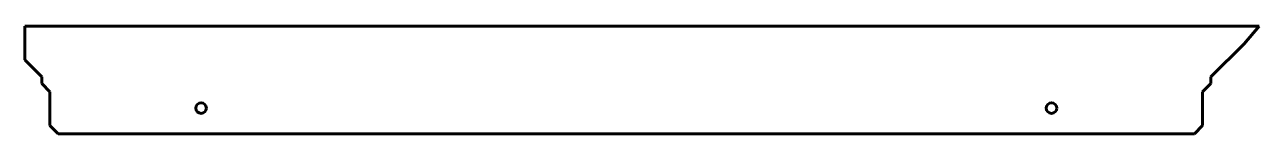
# Model space of a CAD drawing. Header units: millimetres. Extents: x -122 to 1982, y 41 to 225.
import ezdxf

# ---------------------------------------------------------------- set-up
doc = ezdxf.new("R2010")
doc.units = ezdxf.units.MM
for name, pattern in [('K5LT32768', [0]), ('K5LT32769', [0]), ('K5LT32770', [0])]:
    doc.linetypes.add(name, pattern=pattern)
doc.layers.add('Системный слой', color=7, linetype='Continuous')

msp = doc.modelspace()

# ---------------------------------------------------------------- linework, layer by layer
at = {"color": 18, "linetype": 'K5LT32769', "lineweight": 60, "true_color": 0x000000}
for p, q in [((-121.9, 167.7), (-121.9, 225.2)), ((-93.9, 139.7), (-121.9, 167.7)), ((-92.9, 138.7), (-93.9, 139.7)), ((-92.9, 127.2), (-92.9, 138.7)), ((-78.9, 113.2), (-92.9, 127.2)), ((-78.9, 55.2), (-78.9, 113.2)), ((-78.9, 55.2), (-64.9, 41.2))]:
    msp.add_line(p, q, dxfattribs=at)
at = {"color": 5, "linetype": 'K5LT32768', "lineweight": 60, "true_color": 0x0000ff}
for p, q in [((1955.6, 195.2), (1981.6, 225.2)), ((1899.1, 138.7), (1955.6, 195.2)), ((1885.1, 113.2), (1899.1, 127.2)), ((1899.1, 127.2), (1899.1, 138.7)), ((1885.1, 55.2), (1871.1, 41.2))]:
    msp.add_line(p, q, dxfattribs=at)
at = {"color": 18, "linetype": 'K5LT32769', "lineweight": 60, "true_color": 0x000000}
msp.add_circle((178.6, 85.2), 9, dxfattribs=at)
at = {"color": 5, "linetype": 'K5LT32768', "lineweight": 60, "true_color": 0x0000ff}
msp.add_circle((1627.6, 85.2), 9, dxfattribs=at)
at = {"layer": 'Системный слой', "color": 3, "linetype": 'K5LT32770', "lineweight": 60, "true_color": 0x00ff00}
for p, q in [((-121.9, 225.2), (1981.6, 225.2)), ((-64.9, 41.2), (1871.1, 41.2))]:
    msp.add_line(p, q, dxfattribs=at)
at = {"layer": 'Системный слой', "color": 5, "linetype": 'K5LT32768', "lineweight": 60, "true_color": 0x0000ff}
msp.add_line((1885.1, 113.2), (1885.1, 55.2), dxfattribs=at)

doc.saveas('drawing.dxf')
